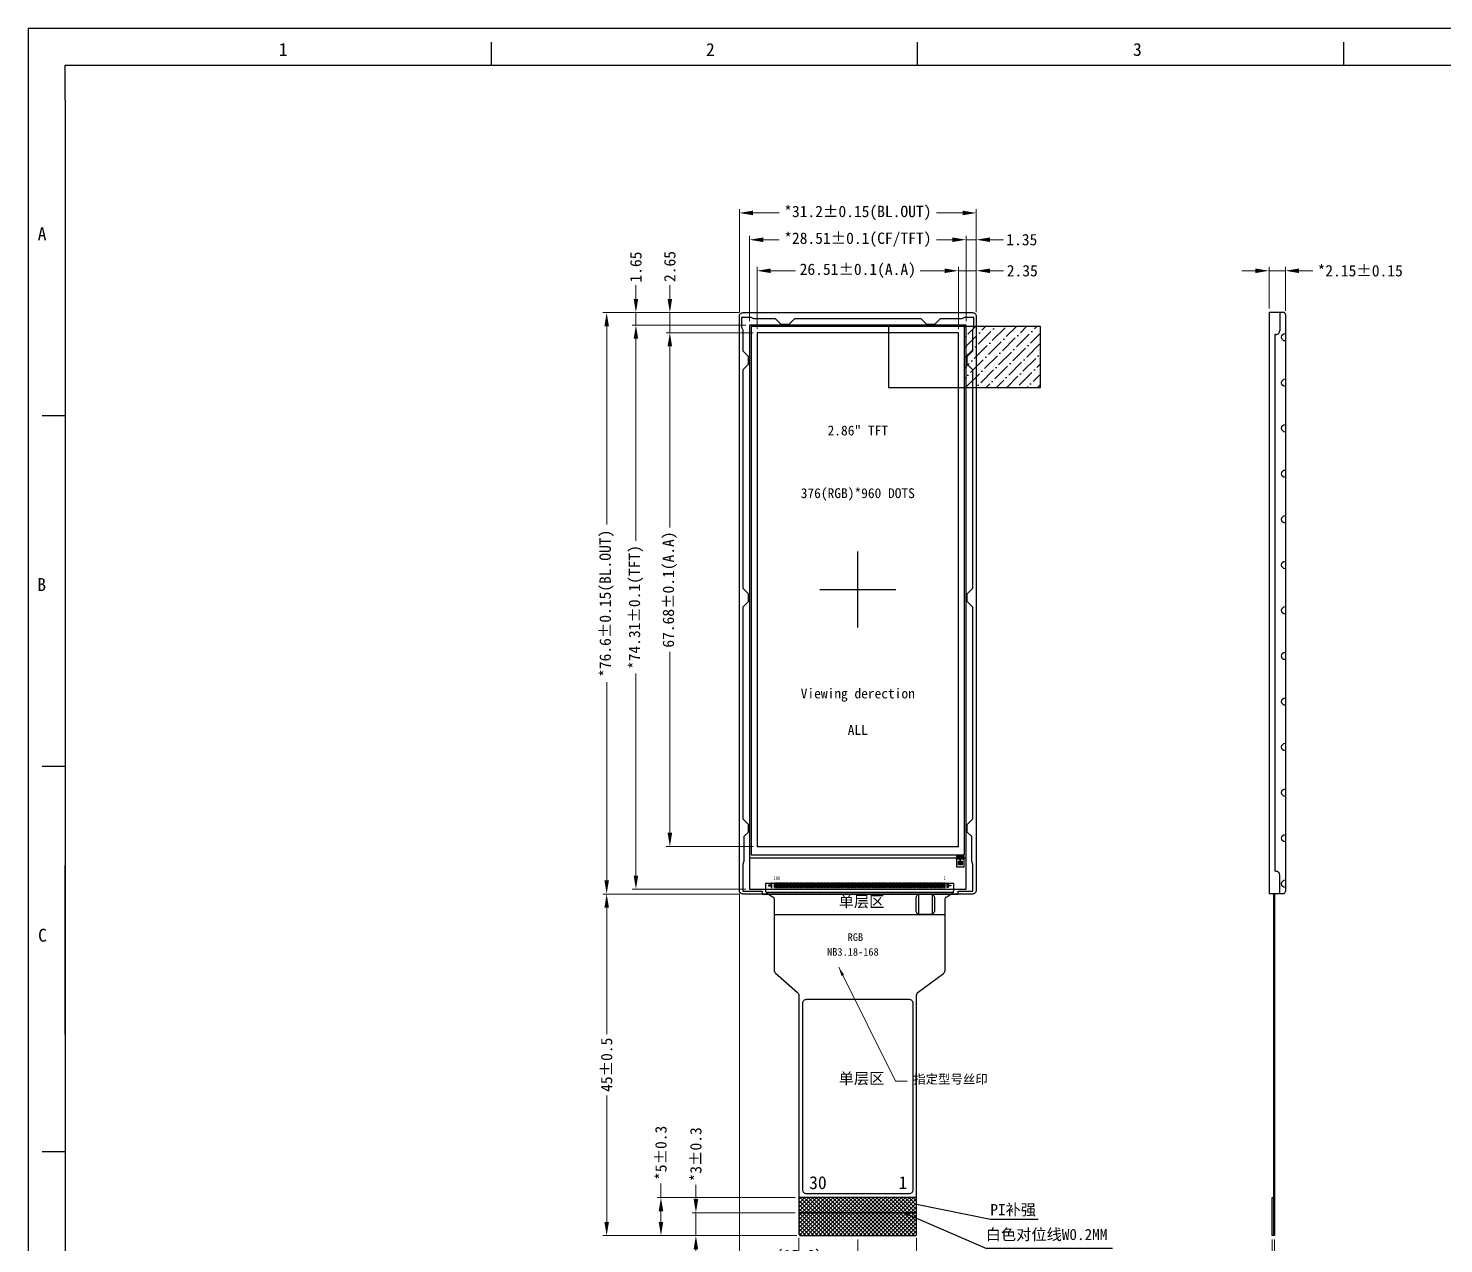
# Model space of a CAD drawing. Header units: inches. Extents: x -257 to 90, y -120 to 121.
# Drawn here: x -256.5 to -70.2, y -39.2 to 120.9 of the extents above; entities that cross this region are included whole.
import ezdxf

# ---------------------------------------------------------------- set-up
doc = ezdxf.new("R2010")
doc.units = ezdxf.units.IN
doc.header["$MEASUREMENT"] = 0
for name, color, linetype in [('2ITO.drawing', 9, 'Continuous'), ('Baseline.drawing', 3, 'Continuous'), ('CF_line.drawing', 5, 'Continuous'), ('DIM', 130, 'Continuous'), ('DIM（标注）', 3, 'Continuous'), ('FPC', 40, 'Continuous'), ('FR', 221, 'Continuous'), ('GATE.drawing', 7, 'Continuous'), ('L122.drawing', 11, 'Continuous'), ('LCD', 190, 'Continuous'), ('LCD-FPC', 30, 'Continuous'), ('TFT_line.drawing', 4, 'Continuous'), ('易撕贴', 3, 'Continuous'), ('标 注', 3, 'Continuous')]:
    doc.layers.add(name, color=color, linetype=linetype)
doc.styles.add('ROMANC', font='romanc.shx')
doc.styles.get("Standard").update_dxf_attribs({"font": ''})
doc.styles.add('W0$254', font='simplex', dxfattribs={"width": 0.75})
doc.styles.add('宋体', font='', dxfattribs={"height": 3})
doc.styles.add('黑体', font='')
doc.styles.get('Standard').set_extended_font_data('SimSun')
doc.styles.get('宋体').set_extended_font_data('SimSun')
doc.styles.get('黑体').set_extended_font_data('楷体_GB2312')
doc.dimstyles.get("Standard").update_dxf_attribs({"dimtxt": 0.18, "dimasz": 0.18, "dimexe": 0.18, "dimexo": 0.0625, "dimgap": 0.09, "dimtad": 0, "dimtih": 1, "dimtoh": 1, "dimdec": 4, "dimzin": 0, "dimdsep": 46, "dimtxsty": 'Standard', "dimcen": 0.09, "dimadec": 0, "dimazin": 0, "dimtfac": 1, "dimtdec": 4, "dimtofl": 0, "dimtmove": 0, "dimatfit": 3, "dimfxl": 1, "dimtolj": 1, "dimtzin": 0, "dimarcsym": 0})
doc.dimstyles.new('STANDARD$0', dxfattribs={"dimtxt": 1.5, "dimasz": 1.8, "dimexe": 0.5, "dimexo": 0.5, "dimgap": 0.4, "dimtad": 0, "dimzin": 9, "dimdsep": 46, "dimtxsty": '黑体', "dimcen": 1.5, "dimclrd": 3, "dimclre": 3, "dimclrt": 7, "dimadec": 0, "dimazin": 0, "dimtfac": 1, "dimtmove": 0, "dimatfit": 3, "dimfxl": 1, "dimtolj": 1, "dimtzin": 0, "dimlwd": 5, "dimlwe": 5, "dimarcsym": 0})
doc.dimstyles.new('YanXiu', dxfattribs={"dimtxt": 1.5, "dimasz": 1.2, "dimexe": 0.66, "dimexo": 0.66, "dimgap": 0.66, "dimtad": 0, "dimdsep": 46, "dimtxsty": 'ROMANC', "dimcen": 0, "dimclrd": 256, "dimclre": 131, "dimclrt": 42, "dimazin": 2, "dimtfac": 1, "dimtofl": 0, "dimtmove": 0, "dimatfit": 3, "dimfxl": 1, "dimlwd": 5, "dimlwe": 5, "dimarcsym": 0})

# ---------------------------------------------------------------- blocks, each defined once
blk = doc.blocks.new('*D16')
at = {"layer": 'Defpoints', "color": 0}
for p in [(-180.38, 83.49), (-162.41, 83.49), (-162.41, 6.89)]:
    blk.add_point(p, dxfattribs=at)
at = {"layer": 'DIM', "color": 3, "lineweight": 5}
for p, q in [((-162.91, 83.49), (-180.88, 83.49)), ((-180.38, 81.69), (-180.38, 55.56)), ((-180.38, 8.69), (-180.38, 34.82)), ((-162.91, 6.89), (-180.88, 6.89))]:
    blk.add_line(p, q, dxfattribs=at)
at = {"layer": 'DIM', "color": 3}
for points in [[(-180.08, 81.69), (-180.68, 81.69), (-180.38, 83.49)], [(-180.68, 8.69), (-180.08, 8.69), (-180.38, 6.89)]]:
    blk.add_solid(points, dxfattribs=at)
at = {"layer": 'DIM', "color": 7, "insert": (-180.38, 45.19), "char_height": 1.5, "attachment_point": 5, "rotation": 90, "style": '黑体'}
blk.add_mtext('\\A1;*76.6%%P0.15(BL.OUT)', dxfattribs=at)
blk = doc.blocks.new('*D17')
at = {"layer": 'Defpoints', "color": 0}
for p in [(-160.57, 80.84), (-172.06, 13.16), (-160.57, 13.16)]:
    blk.add_point(p, dxfattribs=at)
at = {"layer": 'DIM', "color": 3, "lineweight": 5}
for p, q in [((-161.07, 80.84), (-172.56, 80.84)), ((-172.06, 79.04), (-172.06, 55.2)), ((-172.06, 14.96), (-172.06, 38.81)), ((-161.07, 13.16), (-172.56, 13.16))]:
    blk.add_line(p, q, dxfattribs=at)
at = {"layer": 'DIM', "color": 3}
for points in [[(-171.76, 79.04), (-172.36, 79.04), (-172.06, 80.84)], [(-172.36, 14.96), (-171.76, 14.96), (-172.06, 13.16)]]:
    blk.add_solid(points, dxfattribs=at)
at = {"layer": 'DIM', "color": 7, "insert": (-172.06, 47), "char_height": 1.5, "attachment_point": 5, "rotation": 90, "style": '黑体'}
blk.add_mtext('\\A1;67.68%%P0.1(A.A)', dxfattribs=at)
blk = doc.blocks.new('*D18')
at = {"layer": 'Defpoints', "color": 0}
for p in [(-134.06, 89), (-160.57, 80.84), (-134.06, 80.84)]:
    blk.add_point(p, dxfattribs=at)
at = {"layer": 'DIM', "color": 3, "lineweight": 5}
for p, q in [((-160.57, 81.34), (-160.57, 89.5)), ((-134.06, 81.34), (-134.06, 89.5)), ((-158.77, 89), (-155.51, 89)), ((-135.86, 89), (-139.11, 89))]:
    blk.add_line(p, q, dxfattribs=at)
at = {"layer": 'DIM', "color": 3}
for points in [[(-158.77, 89.3), (-158.77, 88.7), (-160.57, 89)], [(-135.86, 88.7), (-135.86, 89.3), (-134.06, 89)]]:
    blk.add_solid(points, dxfattribs=at)
at = {"layer": 'DIM', "color": 7, "insert": (-147.31, 89), "char_height": 1.5, "attachment_point": 5, "style": '黑体'}
blk.add_mtext('\\A1;26.51%%P0.1(A.A)', dxfattribs=at)
blk = doc.blocks.new('*D19')
at = {"layer": 'Defpoints', "color": 0}
for p in [(-172.06, 83.49), (-162.41, 83.49), (-160.57, 80.84)]:
    blk.add_point(p, dxfattribs=at)
at = {"layer": 'DIM', "color": 3, "lineweight": 5}
for p, q in [((-172.06, 85.29), (-172.06, 87.09)), ((-162.91, 83.49), (-172.56, 83.49)), ((-172.06, 80.84), (-172.06, 83.49)), ((-161.07, 80.84), (-172.56, 80.84)), ((-172.06, 79.04), (-172.06, 77.24))]:
    blk.add_line(p, q, dxfattribs=at)
at = {"layer": 'DIM', "color": 3}
for points in [[(-172.36, 85.29), (-171.76, 85.29), (-172.06, 83.49)], [(-171.76, 79.04), (-172.36, 79.04), (-172.06, 80.84)]]:
    blk.add_solid(points, dxfattribs=at)
at = {"layer": 'DIM', "color": 7, "insert": (-172.06, 89.56), "char_height": 1.5, "attachment_point": 5, "rotation": 90, "style": '黑体'}
blk.add_mtext('\\A1;2.65', dxfattribs=at)
blk = doc.blocks.new('*D20')
at = {"layer": 'Defpoints', "color": 0}
for p in [(-131.71, 89), (-131.71, 83.04), (-134.06, 80.84)]:
    blk.add_point(p, dxfattribs=at)
at = {"layer": 'DIM', "color": 3, "lineweight": 5}
for p, q in [((-134.06, 81.34), (-134.06, 89.5)), ((-131.71, 83.54), (-131.71, 89.5)), ((-135.86, 89), (-137.66, 89)), ((-134.06, 89), (-131.71, 89)), ((-129.91, 89), (-128.11, 89))]:
    blk.add_line(p, q, dxfattribs=at)
at = {"layer": 'DIM', "color": 3}
for points in [[(-135.86, 88.7), (-135.86, 89.3), (-134.06, 89)], [(-129.91, 89.3), (-129.91, 88.7), (-131.71, 89)]]:
    blk.add_solid(points, dxfattribs=at)
at = {"layer": 'DIM', "color": 7, "insert": (-125.65, 89), "char_height": 1.5, "attachment_point": 5, "style": '黑体'}
blk.add_mtext('\\A1;2.35', dxfattribs=at)
blk = doc.blocks.new('*D21')
at = {"layer": 'Defpoints', "color": 0}
for p in [(-161.57, 93.09), (-161.57, 81.84), (-133.06, 81.84)]:
    blk.add_point(p, dxfattribs=at)
at = {"layer": 'DIM', "color": 3, "lineweight": 5}
for p, q in [((-161.57, 82.34), (-161.57, 93.59)), ((-133.06, 82.34), (-133.06, 93.59)), ((-159.77, 93.09), (-157.68, 93.09)), ((-134.86, 93.09), (-136.94, 93.09))]:
    blk.add_line(p, q, dxfattribs=at)
at = {"layer": 'DIM', "color": 3}
for points in [[(-159.77, 93.39), (-159.77, 92.79), (-161.57, 93.09)], [(-134.86, 92.79), (-134.86, 93.39), (-133.06, 93.09)]]:
    blk.add_solid(points, dxfattribs=at)
at = {"layer": 'DIM', "color": 7, "insert": (-147.31, 93.09), "char_height": 1.5, "attachment_point": 5, "style": '黑体'}
blk.add_mtext('\\A1;*28.51%%P0.1(CF/TFT)', dxfattribs=at)
blk = doc.blocks.new('*D22')
at = {"layer": 'Defpoints', "color": 0}
for p in [(-161.57, 81.84), (-176.53, 7.53), (-161.57, 7.53)]:
    blk.add_point(p, dxfattribs=at)
at = {"layer": 'DIM', "color": 3, "lineweight": 5}
for p, q in [((-162.07, 81.84), (-177.03, 81.84)), ((-176.53, 80.04), (-176.53, 53.44)), ((-176.53, 9.33), (-176.53, 35.94)), ((-162.07, 7.53), (-177.03, 7.53))]:
    blk.add_line(p, q, dxfattribs=at)
at = {"layer": 'DIM', "color": 3}
for points in [[(-176.23, 80.04), (-176.83, 80.04), (-176.53, 81.84)], [(-176.83, 9.33), (-176.23, 9.33), (-176.53, 7.53)]]:
    blk.add_solid(points, dxfattribs=at)
at = {"layer": 'DIM', "color": 7, "insert": (-176.53, 44.69), "char_height": 1.5, "attachment_point": 5, "rotation": 90, "style": '黑体'}
blk.add_mtext('\\A1;*74.31%%P0.1(TFT)', dxfattribs=at)
blk = doc.blocks.new('*D23')
at = {"layer": 'Defpoints', "color": 0}
for p in [(-131.71, 96.62), (-162.91, 83.04), (-131.71, 83.04)]:
    blk.add_point(p, dxfattribs=at)
at = {"layer": 'DIM', "color": 3, "lineweight": 5}
for p, q in [((-162.91, 83.54), (-162.91, 97.12)), ((-131.71, 83.54), (-131.71, 97.12)), ((-161.11, 96.62), (-157.68, 96.62)), ((-133.51, 96.62), (-136.94, 96.62))]:
    blk.add_line(p, q, dxfattribs=at)
at = {"layer": 'DIM', "color": 3}
for points in [[(-161.11, 96.92), (-161.11, 96.32), (-162.91, 96.62)], [(-133.51, 96.32), (-133.51, 96.92), (-131.71, 96.62)]]:
    blk.add_solid(points, dxfattribs=at)
at = {"layer": 'DIM', "color": 7, "insert": (-147.31, 96.62), "char_height": 1.5, "attachment_point": 5, "style": '黑体'}
blk.add_mtext('\\A1;*31.2%%P0.15(BL.OUT)', dxfattribs=at)
blk = doc.blocks.new('ag_pad')
at = {"layer": '2ITO.drawing'}
blk.add_lwpolyline([(0, 0), (1.002, 0), (1.002, 1.352), (0, 1.352), (0, 0)], close=True, dxfattribs=at)
at = {"layer": 'GATE.drawing'}
for points in [[(0.001, 0.001), (1.001, 0.001), (1.001, 1.351), (0.956, 1.351), (0.956, 1.331), (0.981, 1.331), (0.981, 1.311), (0.956, 1.311), (0.956, 1.291), (0.981, 1.291), (0.981, 1.271), (0.956, 1.271), (0.956, 1.251), (0.981, 1.251), (0.981, 1.231), (0.956, 1.231), (0.956, 1.211), (0.981, 1.211), (0.981, 1.191), (0.931, 1.191), (0.931, 1.211), (0.956, 1.211), (0.956, 1.231), (0.931, 1.231), (0.931, 1.251), (0.956, 1.251), (0.956, 1.271), (0.931, 1.271), (0.931, 1.291), (0.956, 1.291), (0.956, 1.311), (0.931, 1.311), (0.931, 1.331), (0.956, 1.331), (0.956, 1.351), (0.886, 1.351), (0.886, 1.331), (0.911, 1.331), (0.911, 1.311), (0.886, 1.311), (0.886, 1.291), (0.911, 1.291), (0.911, 1.271), (0.886, 1.271), (0.886, 1.251), (0.911, 1.251), (0.911, 1.231), (0.886, 1.231), (0.886, 1.211), (0.911, 1.211), (0.911, 1.191), (0.861, 1.191), (0.861, 1.211), (0.886, 1.211), (0.886, 1.231), (0.861, 1.231), (0.861, 1.251), (0.886, 1.251), (0.886, 1.271), (0.861, 1.271), (0.861, 1.291), (0.886, 1.291), (0.886, 1.311), (0.861, 1.311), (0.861, 1.331), (0.886, 1.331), (0.886, 1.351), (0.816, 1.351), (0.816, 1.331), (0.841, 1.331), (0.841, 1.311), (0.816, 1.311), (0.816, 1.291), (0.841, 1.291), (0.841, 1.271), (0.816, 1.271), (0.816, 1.251), (0.841, 1.251), (0.841, 1.231), (0.816, 1.231), (0.816, 1.211), (0.841, 1.211), (0.841, 1.191), (0.791, 1.191), (0.791, 1.211), (0.816, 1.211), (0.816, 1.231), (0.791, 1.231), (0.791, 1.251), (0.816, 1.251), (0.816, 1.271), (0.791, 1.271), (0.791, 1.291), (0.816, 1.291), (0.816, 1.311), (0.791, 1.311), (0.791, 1.331), (0.816, 1.331), (0.816, 1.351), (0.746, 1.351), (0.746, 1.331), (0.771, 1.331), (0.771, 1.311), (0.746, 1.311), (0.746, 1.291), (0.771, 1.291), (0.771, 1.271), (0.746, 1.271), (0.746, 1.251), (0.771, 1.251), (0.771, 1.231), (0.746, 1.231), (0.746, 1.211), (0.771, 1.211), (0.771, 1.191), (0.721, 1.191), (0.721, 1.211), (0.746, 1.211), (0.746, 1.231), (0.721, 1.231), (0.721, 1.251), (0.746, 1.251), (0.746, 1.271), (0.721, 1.271), (0.721, 1.291), (0.746, 1.291), (0.746, 1.311), (0.721, 1.311), (0.721, 1.331), (0.746, 1.331), (0.746, 1.351), (0.676, 1.351), (0.676, 1.331), (0.701, 1.331), (0.701, 1.311), (0.676, 1.311), (0.676, 1.291), (0.701, 1.291), (0.701, 1.271), (0.676, 1.271), (0.676, 1.251), (0.701, 1.251), (0.701, 1.231), (0.676, 1.231), (0.676, 1.211), (0.701, 1.211), (0.701, 1.191), (0.651, 1.191), (0.651, 1.211), (0.676, 1.211), (0.676, 1.231), (0.651, 1.231), (0.651, 1.251), (0.676, 1.251), (0.676, 1.271), (0.651, 1.271), (0.651, 1.291), (0.676, 1.291), (0.676, 1.311), (0.651, 1.311), (0.651, 1.331), (0.676, 1.331), (0.676, 1.351), (0.606, 1.351), (0.606, 1.331), (0.631, 1.331), (0.631, 1.311), (0.606, 1.311), (0.606, 1.291), (0.631, 1.291), (0.631, 1.271), (0.606, 1.271), (0.606, 1.251), (0.631, 1.251), (0.631, 1.231), (0.606, 1.231), (0.606, 1.211), (0.631, 1.211), (0.631, 1.191), (0.581, 1.191), (0.581, 1.211), (0.606, 1.211), (0.606, 1.231), (0.581, 1.231), (0.581, 1.251), (0.606, 1.251), (0.606, 1.271), (0.581, 1.271), (0.581, 1.291), (0.606, 1.291), (0.606, 1.311), (0.581, 1.311), (0.581, 1.331), (0.606, 1.331), (0.606, 1.351), (0.536, 1.351), (0.536, 1.331), (0.561, 1.331), (0.561, 1.311), (0.536, 1.311), (0.536, 1.291), (0.561, 1.291), (0.561, 1.271), (0.536, 1.271), (0.536, 1.251), (0.561, 1.251), (0.561, 1.231), (0.536, 1.231), (0.536, 1.211), (0.561, 1.211), (0.561, 1.191), (0.511, 1.191), (0.511, 1.211), (0.536, 1.211), (0.536, 1.231), (0.511, 1.231), (0.511, 1.251), (0.536, 1.251), (0.536, 1.271), (0.511, 1.271), (0.511, 1.291), (0.536, 1.291), (0.536, 1.311), (0.511, 1.311), (0.511, 1.331), (0.536, 1.331), (0.536, 1.351), (0.501, 1.351), (0.501, 0.751), (0.751, 0.751), (0.751, 0.251), (0.251, 0.251), (0.251, 0.751), (0.501, 0.751), (0.501, 1.351), (0.466, 1.351), (0.466, 1.331), (0.491, 1.331), (0.491, 1.311), (0.466, 1.311), (0.466, 1.291), (0.491, 1.291), (0.491, 1.271), (0.466, 1.271), (0.466, 1.251), (0.491, 1.251), (0.491, 1.231), (0.466, 1.231), (0.466, 1.211), (0.491, 1.211), (0.491, 1.191), (0.441, 1.191), (0.441, 1.211), (0.466, 1.211), (0.466, 1.231), (0.441, 1.231), (0.441, 1.251), (0.466, 1.251), (0.466, 1.271), (0.441, 1.271), (0.441, 1.291), (0.466, 1.291), (0.466, 1.311), (0.441, 1.311), (0.441, 1.331), (0.466, 1.331), (0.466, 1.351), (0.396, 1.351), (0.396, 1.331), (0.421, 1.331), (0.421, 1.311), (0.396, 1.311), (0.396, 1.291), (0.421, 1.291), (0.421, 1.271), (0.396, 1.271), (0.396, 1.251), (0.421, 1.251), (0.421, 1.231), (0.396, 1.231), (0.396, 1.211), (0.421, 1.211), (0.421, 1.191), (0.371, 1.191), (0.371, 1.211), (0.396, 1.211), (0.396, 1.231), (0.371, 1.231), (0.371, 1.251), (0.396, 1.251), (0.396, 1.271), (0.371, 1.271), (0.371, 1.291), (0.396, 1.291), (0.396, 1.311), (0.371, 1.311), (0.371, 1.331), (0.396, 1.331), (0.396, 1.351), (0.326, 1.351), (0.326, 1.331), (0.351, 1.331), (0.351, 1.311), (0.326, 1.311), (0.326, 1.291), (0.351, 1.291), (0.351, 1.271), (0.326, 1.271), (0.326, 1.251), (0.351, 1.251), (0.351, 1.231), (0.326, 1.231), (0.326, 1.211), (0.351, 1.211), (0.351, 1.191), (0.301, 1.191), (0.301, 1.211), (0.326, 1.211), (0.326, 1.231), (0.301, 1.231), (0.301, 1.251), (0.326, 1.251), (0.326, 1.271), (0.301, 1.271), (0.301, 1.291), (0.326, 1.291), (0.326, 1.311), (0.301, 1.311), (0.301, 1.331), (0.326, 1.331), (0.326, 1.351), (0.256, 1.351), (0.256, 1.331), (0.281, 1.331), (0.281, 1.311), (0.256, 1.311), (0.256, 1.291), (0.281, 1.291), (0.281, 1.271), (0.256, 1.271), (0.256, 1.251), (0.281, 1.251), (0.281, 1.231), (0.256, 1.231), (0.256, 1.211), (0.281, 1.211), (0.281, 1.191), (0.231, 1.191), (0.231, 1.211), (0.256, 1.211), (0.256, 1.231), (0.231, 1.231), (0.231, 1.251), (0.256, 1.251), (0.256, 1.271), (0.231, 1.271), (0.231, 1.291), (0.256, 1.291), (0.256, 1.311), (0.231, 1.311), (0.231, 1.331), (0.256, 1.331), (0.256, 1.351), (0.186, 1.351), (0.186, 1.331), (0.211, 1.331), (0.211, 1.311), (0.186, 1.311), (0.186, 1.291), (0.211, 1.291), (0.211, 1.271), (0.186, 1.271), (0.186, 1.251), (0.211, 1.251), (0.211, 1.231), (0.186, 1.231), (0.186, 1.211), (0.211, 1.211), (0.211, 1.191), (0.161, 1.191), (0.161, 1.211), (0.186, 1.211), (0.186, 1.231), (0.161, 1.231), (0.161, 1.251), (0.186, 1.251), (0.186, 1.271), (0.161, 1.271), (0.161, 1.291), (0.186, 1.291), (0.186, 1.311), (0.161, 1.311), (0.161, 1.331), (0.186, 1.331), (0.186, 1.351), (0.116, 1.351), (0.116, 1.331), (0.141, 1.331), (0.141, 1.311), (0.116, 1.311), (0.116, 1.291), (0.141, 1.291), (0.141, 1.271), (0.116, 1.271), (0.116, 1.251), (0.141, 1.251), (0.141, 1.231), (0.116, 1.231), (0.116, 1.211), (0.141, 1.211), (0.141, 1.191), (0.091, 1.191), (0.091, 1.211), (0.116, 1.211), (0.116, 1.231), (0.091, 1.231), (0.091, 1.251), (0.116, 1.251), (0.116, 1.271), (0.091, 1.271), (0.091, 1.291), (0.116, 1.291), (0.116, 1.311), (0.091, 1.311), (0.091, 1.331), (0.116, 1.331), (0.116, 1.351), (0.046, 1.351), (0.046, 1.331), (0.071, 1.331), (0.071, 1.311), (0.046, 1.311), (0.046, 1.291), (0.071, 1.291), (0.071, 1.271), (0.046, 1.271), (0.046, 1.251), (0.071, 1.251), (0.071, 1.231), (0.046, 1.231), (0.046, 1.211), (0.071, 1.211), (0.071, 1.191), (0.021, 1.191), (0.021, 1.211), (0.046, 1.211), (0.046, 1.231), (0.021, 1.231), (0.021, 1.251), (0.046, 1.251), (0.046, 1.271), (0.021, 1.271), (0.021, 1.291), (0.046, 1.291), (0.046, 1.311), (0.021, 1.311), (0.021, 1.331), (0.046, 1.331), (0.046, 1.351), (0.001, 1.351), (0.001, 0.001)], [(0.376, 0.376), (0.626, 0.376), (0.626, 0.626), (0.376, 0.626), (0.376, 0.376)]]:
    blk.add_lwpolyline(points, close=True, dxfattribs=at)
at = {"layer": 'TFT_line.drawing'}
blk.add_lwpolyline([(0.001, 0.001), (1.001, 0.001), (1.001, 1.001), (0.001, 1.001), (0.001, 0.001)], close=True, dxfattribs=at)
blk = doc.blocks.new('fpc_bump')
at = {"layer": '2ITO.drawing'}
blk.add_lwpolyline([(-0.00025, -0.00025), (0.06025, -0.00025), (0.06025, 0.60025), (-0.00025, 0.60025), (-0.00025, -0.00025)], close=True, dxfattribs=at)
at = {"layer": 'GATE.drawing'}
blk.add_lwpolyline([(-0.0008, -0.0008), (0.0608, -0.0008), (0.0608, 0.6008), (-0.0008, 0.6008), (-0.0008, -0.0008)], close=True, dxfattribs=at)
at = {"layer": 'TFT_line.drawing'}
blk.add_lwpolyline([(0, 0), (0.06, 0), (0.06, 0.6), (0, 0.6), (0, 0)], close=True, dxfattribs=at)
blk = doc.blocks.new('fpc_mark')
at = {"layer": 'GATE.drawing'}
blk.add_lwpolyline([(0.34, 0.2517), (0, 0.2517), (0, 0.15), (0.34, 0.15), (0.34, -0.09045), (0.4417, -0.09045), (0.4417, 0.51125), (0.34, 0.51125), (0.34, 0.2517)], close=True, dxfattribs=at)
at = {"layer": 'TFT_line.drawing'}
blk.add_lwpolyline([(0.34085, 0.25085), (0.00085, 0.25085), (0.00085, 0.15085), (0.34085, 0.15085), (0.34085, -0.0896), (0.44085, -0.0896), (0.44085, 0.5104), (0.34085, 0.5104), (0.34085, 0.25085)], close=True, dxfattribs=at)
blk = doc.blocks.new('lcd')
at = {"color": 4}
for p, q in [((840.97, 2198.6), (840.97, 2208.6)), ((835.97, 2203.6), (845.97, 2203.6))]:
    blk.add_line(p, q, dxfattribs=at)
at = {"layer": 'Baseline.drawing', "color": 4}
blk.add_lwpolyline([(827.71, 2169.76), (854.22, 2169.76), (854.22, 2237.44), (827.71, 2237.44), (827.71, 2169.76)], close=True, dxfattribs=at)
at = {"layer": 'CF_line.drawing', "color": 4}
blk.add_lwpolyline([(826.71, 2168.26), (855.22, 2168.26), (855.22, 2238.44), (826.71, 2238.44), (826.71, 2168.26)], close=True, dxfattribs=at)
at = {"layer": 'CF_line.drawing', "color": 6}
blk.add_lwpolyline([(826.91, 2168.66), (855.02, 2168.66), (855.02, 2238.24), (826.91, 2238.24)], close=True, dxfattribs=at)
at = {"layer": 'TFT_line.drawing', "color": 4}
blk.add_lwpolyline([(826.71, 2164.14), (855.22, 2164.14), (855.22, 2238.44), (826.71, 2238.44), (826.71, 2164.14)], close=True, dxfattribs=at)
at = {"layer": 'TFT_line.drawing'}
for points in [[(830.08, 2164.34), (830.14, 2164.34), (830.14, 2164.94), (830.08, 2164.94), (830.08, 2164.34)], [(851.92, 2164.34), (851.98, 2164.34), (851.98, 2164.94), (851.92, 2164.94), (851.92, 2164.34)]]:
    blk.add_lwpolyline(points, close=True, dxfattribs=at)
for name, p in [('ag_pad', (853.97, 2167.07)), ('fpc_mark', (829.22, 2164.43)), ('fpc_bump', (829.96, 2164.34))]:
    blk.add_blockref(name, p)
at = {"row_count": 1, "row_spacing": 0.6, "column_spacing": 0.12}
for p, column_count in [((830.2, 2164.34), 181), ((852.04, 2164.34), 4)]:
    blk.add_blockref('fpc_bump', p, dxfattribs=dict(at, column_count=column_count))
at = {"xscale": -1}
blk.add_blockref('fpc_mark', (853.2, 2164.43), dxfattribs=at)
at = {"linetype": 'Continuous', "insert": (854.22, 2167.63), "char_height": 0.3, "width": 0.8975, "attachment_point": 1}
blk.add_mtext('\\C6;AG', dxfattribs=at)
at = {"layer": 'L122.drawing', "char_height": 0.5, "width": 0.0857, "attachment_point": 5, "style": 'W0$254'}
for s, insert in [('{\\fSimHei|b0|i0|c134|p0;\\C4;190}', (830.3, 2165.58)), ('{\\fSimHei|b0|i0|c134|p0;\\C4;1}', (852.43, 2165.57))]:
    blk.add_mtext(s, dxfattribs=dict(at, insert=insert))
at = {"layer": 'LCD', "color": 4, "lineweight": 0, "char_height": 1.3, "width": 17.6591, "attachment_point": 5, "style": '黑体'}
for s, insert in [('2.86" TFT', (840.97, 2224.55)), ('376(RGB)*960 DOTS ', (840.97, 2216.13)), ('{\\fSimSun|b0|i0|c0|p49;Viewing derection}', (840.97, 2189.7)), ('{\\fSimSun|b0|i0|c0|p49;ALL}', (840.97, 2185.11))]:
    blk.add_mtext(s, dxfattribs=dict(at, insert=insert))
blk = doc.blocks.new('*D8')
at = {"layer": 'Defpoints', "color": 0}
for p in [(-131.71, 93.09), (-131.71, 83.04), (-133.06, 81.84)]:
    blk.add_point(p, dxfattribs=at)
at = {"layer": 'DIM', "color": 3, "lineweight": 5}
for p, q in [((-133.06, 82.34), (-133.06, 93.59)), ((-131.71, 83.54), (-131.71, 93.59)), ((-134.86, 93.09), (-136.66, 93.09)), ((-133.06, 93.09), (-131.71, 93.09)), ((-129.91, 93.09), (-128.11, 93.09))]:
    blk.add_line(p, q, dxfattribs=at)
at = {"layer": 'DIM', "color": 3}
for points in [[(-134.86, 92.79), (-134.86, 93.39), (-133.06, 93.09)], [(-129.91, 93.39), (-129.91, 92.79), (-131.71, 93.09)]]:
    blk.add_solid(points, dxfattribs=at)
at = {"layer": 'DIM', "color": 7, "insert": (-125.71, 93.09), "char_height": 1.5, "attachment_point": 5, "style": '黑体'}
blk.add_mtext('\\A1;1.35', dxfattribs=at)
blk = doc.blocks.new('*D9')
at = {"layer": 'Defpoints', "color": 0}
for p in [(-176.53, 83.49), (-162.41, 83.49), (-161.57, 81.84)]:
    blk.add_point(p, dxfattribs=at)
at = {"layer": 'DIM', "color": 3, "lineweight": 5}
for p, q in [((-176.53, 85.29), (-176.53, 87.09)), ((-162.91, 83.49), (-177.03, 83.49)), ((-176.53, 81.84), (-176.53, 83.49)), ((-162.07, 81.84), (-177.03, 81.84)), ((-176.53, 80.04), (-176.53, 78.24))]:
    blk.add_line(p, q, dxfattribs=at)
at = {"layer": 'DIM', "color": 3}
for points in [[(-176.83, 85.29), (-176.23, 85.29), (-176.53, 83.49)], [(-176.23, 80.04), (-176.83, 80.04), (-176.53, 81.84)]]:
    blk.add_solid(points, dxfattribs=at)
at = {"layer": 'DIM', "color": 7, "insert": (-176.53, 89.49), "char_height": 1.5, "attachment_point": 5, "rotation": 90, "style": '黑体'}
blk.add_mtext('\\A1;1.65', dxfattribs=at)
blk = doc.blocks.new('*D10')
at = {"layer": 'Defpoints', "color": 0}
for p in [(-91, 89), (-93.15, 83.54), (-91, 83.24)]:
    blk.add_point(p, dxfattribs=at)
at = {"layer": 'DIM', "color": 3, "lineweight": 5}
for p, q in [((-93.15, 84.04), (-93.15, 89.5)), ((-91, 83.74), (-91, 89.5)), ((-94.95, 89), (-96.75, 89)), ((-93.15, 89), (-91, 89)), ((-89.2, 89), (-87.4, 89))]:
    blk.add_line(p, q, dxfattribs=at)
at = {"layer": 'DIM', "color": 3}
for points in [[(-94.95, 88.7), (-94.95, 89.3), (-93.15, 89)], [(-89.2, 89.3), (-89.2, 88.7), (-91, 89)]]:
    blk.add_solid(points, dxfattribs=at)
at = {"layer": 'DIM', "color": 7, "insert": (-81.15, 89), "char_height": 1.5, "attachment_point": 5, "style": '黑体'}
blk.add_mtext('\\A1;*2.15%%P0.15', dxfattribs=at)
blk = doc.blocks.new('*D11')
at = {"layer": 'Defpoints', "color": 0}
for p in [(-92.74, -38.11), (-92.44, -38.11), (-92.74, -43.71)]:
    blk.add_point(p, dxfattribs=at)
at = {"layer": 'DIM（标注）', "color": 3, "lineweight": 5}
for p, q in [((-92.74, -38.61), (-92.74, -44.21)), ((-92.44, -38.61), (-92.44, -44.21)), ((-94.54, -43.71), (-96.42, -43.71)), ((-92.44, -43.71), (-92.74, -43.71)), ((-90.64, -43.71), (-88.84, -43.71))]:
    blk.add_line(p, q, dxfattribs=at)
at = {"layer": 'DIM（标注）', "color": 3}
for points in [[(-94.54, -43.41), (-94.54, -44.01), (-92.74, -43.71)], [(-90.64, -43.41), (-90.64, -44.01), (-92.44, -43.71)]]:
    blk.add_solid(points, dxfattribs=at)
at = {"layer": 'DIM（标注）', "color": 7, "insert": (-105.26, -43.71), "char_height": 1.5, "attachment_point": 5, "style": '黑体'}
blk.add_mtext('\\A1;PI+FPC=0.3%%P0.03', dxfattribs=at)
blk = doc.blocks.new('*D12')
at = {"layer": 'Defpoints', "color": 0}
for p in [(-155.06, -35.11), (-168.63, -38.11), (-154.86, -38.11)]:
    blk.add_point(p, dxfattribs=at)
at = {"layer": 'DIM（标注）', "color": 3, "lineweight": 5}
for p, q in [((-168.63, -33.31), (-168.63, -31.44)), ((-155.56, -35.11), (-169.13, -35.11)), ((-168.63, -38.11), (-168.63, -35.11)), ((-155.36, -38.11), (-169.13, -38.11)), ((-168.63, -39.91), (-168.63, -41.71))]:
    blk.add_line(p, q, dxfattribs=at)
at = {"layer": 'DIM（标注）', "color": 3}
for points in [[(-168.93, -33.31), (-168.33, -33.31), (-168.63, -35.11)], [(-168.93, -39.91), (-168.33, -39.91), (-168.63, -38.11)]]:
    blk.add_solid(points, dxfattribs=at)
at = {"layer": 'DIM（标注）', "color": 7, "insert": (-168.63, -27.41), "char_height": 1.5, "attachment_point": 5, "rotation": 90, "style": '黑体'}
blk.add_mtext('\\A1;*3%%P0.3', dxfattribs=at)
blk = doc.blocks.new('*D13')
at = {"layer": 'Defpoints', "color": 0}
for p in [(-155.06, -33.11), (-173.23, -38.11), (-154.86, -38.11)]:
    blk.add_point(p, dxfattribs=at)
at = {"layer": 'DIM（标注）', "color": 3, "lineweight": 5}
for p, q in [((-173.23, -33.11), (-173.23, -31.24)), ((-155.56, -33.11), (-173.73, -33.11)), ((-173.23, -36.31), (-173.23, -34.91)), ((-155.36, -38.11), (-173.73, -38.11))]:
    blk.add_line(p, q, dxfattribs=at)
at = {"layer": 'DIM（标注）', "color": 3}
for points in [[(-173.53, -34.91), (-172.93, -34.91), (-173.23, -33.11)], [(-173.53, -36.31), (-172.93, -36.31), (-173.23, -38.11)]]:
    blk.add_solid(points, dxfattribs=at)
at = {"layer": 'DIM（标注）', "color": 7, "insert": (-173.23, -27.21), "char_height": 1.5, "attachment_point": 5, "rotation": 90, "style": '黑体'}
blk.add_mtext('\\A1;*5%%P0.3', dxfattribs=at)
blk = doc.blocks.new('*D14')
at = {"layer": 'Defpoints', "color": 0}
for p in [(-162.41, 6.89), (-180.38, -38.11), (-154.86, -38.11)]:
    blk.add_point(p, dxfattribs=at)
at = {"layer": 'DIM', "color": 3, "lineweight": 5}
for p, q in [((-162.91, 6.89), (-180.88, 6.89)), ((-180.38, 5.09), (-180.38, -11.58)), ((-180.38, -36.31), (-180.38, -19.64)), ((-155.36, -38.11), (-180.88, -38.11))]:
    blk.add_line(p, q, dxfattribs=at)
at = {"layer": 'DIM', "color": 3}
for points in [[(-180.68, 5.09), (-180.08, 5.09), (-180.38, 6.89)], [(-180.68, -36.31), (-180.08, -36.31), (-180.38, -38.11)]]:
    blk.add_solid(points, dxfattribs=at)
at = {"layer": 'DIM', "color": 7, "insert": (-180.38, -15.61), "char_height": 1.5, "attachment_point": 5, "rotation": 90, "style": '黑体'}
blk.add_mtext('\\A1;45%%P0.5', dxfattribs=at)
blk = doc.blocks.new('*D15')
at = {"layer": 'Defpoints', "color": 0}
for p in [(-162.91, 7.44), (-147.31, -38.11), (-162.91, -40.92)]:
    blk.add_point(p, dxfattribs=at)
at = {"layer": 'DIM', "color": 3, "lineweight": 5}
for p, q in [((-162.91, 6.94), (-162.91, -41.42)), ((-147.31, -38.61), (-147.31, -41.42)), ((-161.11, -40.92), (-158.2, -40.92)), ((-149.11, -40.92), (-151.93, -40.92))]:
    blk.add_line(p, q, dxfattribs=at)
at = {"layer": 'DIM', "color": 3}
for points in [[(-161.11, -40.62), (-161.11, -41.22), (-162.91, -40.92)], [(-149.11, -40.62), (-149.11, -41.22), (-147.31, -40.92)]]:
    blk.add_solid(points, dxfattribs=at)
at = {"layer": 'DIM', "color": 7, "insert": (-155.06, -40.92), "char_height": 1.5, "attachment_point": 5, "style": '黑体'}
blk.add_mtext('\\A1;(15.6)', dxfattribs=at)
blk = doc.blocks.new('zw$5C4')
at = {"lineweight": -3}
for p, q in [((-4.45, 0.9), (-5.71, 0.9)), ((-5.71, 0.9), (-5.71, -0.36)), ((-4.1, 0.75), (-4.45, 0.9)), ((-1.25, 0.75), (-4.1, 0.75)), ((-0.5, 0), (-1.25, 0.75)), ((0.5, 0), (-0.5, 0)), ((1.25, 0.75), (0.5, 0)), ((17.92, 0.75), (1.25, 0.75)), ((18.67, 0), (17.92, 0.75)), ((20.42, 0.75), (19.67, 0)), ((23.28, 0.75), (20.42, 0.75)), ((23.63, 0.9), (23.28, 0.75)), ((24.89, 0.9), (23.63, 0.9)), ((24.89, -0.36), (24.89, 0.9)), ((-5.71, -0.36), (-5.56, -0.71)), ((-5.56, -0.71), (-5.56, -3.5)), ((19.67, 0), (18.67, 0)), ((24.74, -0.71), (24.89, -0.36)), ((24.74, -3.5), (24.74, -0.71)), ((-4.82, -4.24), (-5.56, -3.5)), ((23.99, -4.24), (24.74, -3.5)), ((-5.56, -5.99), (-4.82, -5.24)), ((-4.82, -5.24), (-4.82, -4.24)), ((23.99, -5.24), (23.99, -4.24)), ((24.74, -5.99), (23.99, -5.24)), ((-5.56, -5.99), (-5.56, -34.77)), ((24.74, -34.77), (24.74, -5.99)), ((-4.82, -35.51), (-5.56, -34.77)), ((23.99, -35.51), (24.74, -34.77)), ((-5.56, -37.26), (-4.82, -36.51)), ((-5.56, -37.26), (-5.56, -65.13)), ((-4.82, -36.51), (-4.82, -35.51)), ((23.99, -36.51), (23.99, -35.51)), ((24.74, -37.26), (23.99, -36.51)), ((24.74, -65.13), (24.74, -37.26)), ((-4.82, -65.88), (-5.56, -65.13)), ((23.99, -65.88), (24.74, -65.13)), ((-5.41, -67.47), (-4.82, -66.88)), ((-4.82, -66.88), (-4.82, -65.88)), ((23.99, -66.88), (23.99, -65.88)), ((24.59, -67.47), (23.99, -66.88)), ((-5.41, -67.47), (-5.41, -70.73)), ((24.59, -70.73), (24.59, -67.47)), ((-5.41, -70.73), (-5.56, -71.13)), ((24.74, -71.13), (24.59, -70.73)), ((-5.56, -71.13), (-5.56, -74.66)), ((24.74, -74.66), (24.74, -71.13)), ((-5.56, -74.66), (-3.01, -74.66)), ((-3.01, -74.66), (-3.01, -75.05)), ((-3.01, -75.05), (22.8, -75.05)), ((22.8, -75.05), (22.8, -74.66)), ((22.8, -74.66), (24.74, -74.66))]:
    blk.add_line(p, q, dxfattribs=at)
blk.add_lwpolyline([(-6.01, -74.55), (-6.01, 1.05, -0.414214), (-5.51, 1.55), (24.69, 1.55, -0.414214), (25.19, 1.05), (25.19, -74.55, -0.414214), (24.69, -75.05), (-5.51, -75.05, -0.414214)], format="xyb", close=True, dxfattribs=at)
blk = doc.blocks.new('*D29')
at = {"color": 3, "lineweight": 5}
for p, q in [((-162.91, 6.89), (-162.91, -44.21)), ((-155.06, -38.41), (-155.06, -44.21)), ((-162.91, -43.71), (-164.71, -43.71)), ((-156.86, -43.71), (-161.11, -43.71))]:
    blk.add_line(p, q, dxfattribs=at)
at = {"color": 3}
for points in [[(-161.11, -43.41), (-161.11, -44.01), (-162.91, -43.71)], [(-156.86, -43.41), (-156.86, -44.01), (-155.06, -43.71)]]:
    blk.add_solid(points, dxfattribs=at)
at = {"layer": 'Defpoints', "color": 0}
for p in [(-162.91, 7.39), (-155.06, -37.91), (-162.91, -43.71)]:
    blk.add_point(p, dxfattribs=at)
at = {"color": 7, "insert": (-169.78, -43.71), "char_height": 1.5, "attachment_point": 5, "style": '黑体'}
blk.add_mtext('\\A1;7.85%%P0.5', dxfattribs=at)
blk = doc.blocks.new('*D30')
at = {"color": 3, "lineweight": 5}
for p, q in [((-155.06, -38.41), (-155.06, -44.21)), ((-139.56, -38.41), (-139.56, -44.21)), ((-156.86, -43.71), (-158.66, -43.71)), ((-155.06, -43.71), (-152.86, -43.71)), ((-139.56, -43.71), (-141.76, -43.71)), ((-137.76, -43.71), (-135.96, -43.71))]:
    blk.add_line(p, q, dxfattribs=at)
at = {"color": 3}
for points in [[(-156.86, -43.41), (-156.86, -44.01), (-155.06, -43.71)], [(-137.76, -43.41), (-137.76, -44.01), (-139.56, -43.71)]]:
    blk.add_solid(points, dxfattribs=at)
at = {"layer": 'Defpoints', "color": 0}
for p in [(-155.06, -37.91), (-139.56, -37.91), (-139.56, -43.71)]:
    blk.add_point(p, dxfattribs=at)
at = {"color": 7, "insert": (-147.31, -43.71), "char_height": 1.5, "attachment_point": 5, "style": '黑体'}
blk.add_mtext('\\A1;15.5%%P0.07', dxfattribs=at)

msp = doc.modelspace()

# ---------------------------------------------------------------- hatches: boundary and pattern name
at = {"layer": 'FPC'}
h = msp.add_hatch(dxfattribs=at)
h.set_pattern_fill('ANSI37', color=1, scale=3, style=0)
h.set_pattern_definition([(45, (0, -5.05), (-0.265165, 0.265165), []), (135, (0, -5.05), (-0.265165, -0.265165), [])])
h.paths.add_polyline_path([(-139.763, -38.109, 0.4142136), (-139.563, -37.909), (-139.563, -33.109), (-155.063, -33.109), (-155.063, -37.909, 0.4142136), (-154.863, -38.109)])
at = {"layer": '易撕贴', "linetype": 'Continuous'}
h = msp.add_hatch(dxfattribs=at)
h.set_pattern_fill('ANSI36', color=1, scale=0.3, style=0)
h.set_pattern_definition([(45, (-1600.406, -2006.5803), (0.5051394, 1.85217782), [2.38125, -0.47625, 0, -0.47625])])
h.paths.add_polyline_path([(-123.259, 81.644), (-133.259, 81.644), (-133.259, 73.644), (-123.259, 73.644)])

# ---------------------------------------------------------------- linework, layer by layer
at = {"color": 7, "linetype": 'Continuous'}
for q in [(-256.544, -119.72), (89.869, 120.946)]:
    msp.add_line((-256.544, 120.946), q, dxfattribs=at)
at = {"linetype": 'Continuous'}
for p, q in [((-195.563, 116.084), (-195.563, 119.123)), ((-139.444, 116.084), (-139.444, 119.123)), ((-83.325, 116.084), (-83.325, 119.123)), ((-251.682, 111.486), (-251.682, 116.084)), ((-251.682, 116.084), (85.007, 116.084)), ((-251.682, 111.486), (-251.682, -119.456)), ((-251.682, 69.896), (-254.721, 69.896)), ((-251.682, 23.707), (-254.721, 23.707)), ((-251.682, -27.079), (-254.721, -27.079))]:
    msp.add_line(p, q, dxfattribs=at)
at = {"color": 0, "linetype": 'ByBlock'}
for p, q in [((-93.148, 83.541), (-93.148, 6.941)), ((-93.148, 6.941), (-91.748, 6.941))]:
    msp.add_line(p, q, dxfattribs=at)
at = {"color": 6}
for p, q in [((-91.748, 83.541), (-91.748, 81.096)), ((-91.748, 83.541), (-91.298, 83.541)), ((-90.998, 83.241), (-90.998, 10.074)), ((-92.246, 80.596), (-92.373, 80.596)), ((-92.373, 80.596), (-92.373, 9.886)), ((-92.246, 9.886), (-92.373, 9.886)), ((-91.748, 6.941), (-91.748, 9.386)), ((-90.998, 10.074), (-90.998, 7.241)), ((-91.748, 6.941), (-91.298, 6.941))]:
    msp.add_line(p, q, dxfattribs=at)
at = {"color": 5}
for p, q in [((-134.678, 7.084), (-159.373, 7.084)), ((-158.32, 4.191), (-135.818, 4.191))]:
    msp.add_line(p, q, dxfattribs=at)
at = {"color": 2}
msp.add_line((-92.548, -33.109), (-92.448, -33.109), dxfattribs=at)
at = {"color": 0, "linetype": 'ByBlock'}
for points in [[(-90.998, 79.75, -1), (-90.998, 80.75)], [(-90.998, 73.75, -1), (-90.998, 74.75)], [(-90.998, 67.75, -1), (-90.998, 68.75)], [(-90.998, 61.75, -1), (-90.998, 62.75)], [(-90.998, 55.75, -1), (-90.998, 56.75)], [(-90.998, 49.75, -1), (-90.998, 50.75)], [(-90.998, 43.75, -1), (-90.998, 44.75)], [(-90.998, 37.75, -1), (-90.998, 38.75)], [(-90.998, 31.75, -1), (-90.998, 32.75)], [(-90.998, 25.75, -1), (-90.998, 26.75)], [(-90.998, 19.75, -1), (-90.998, 20.75)], [(-90.998, 13.75, -1), (-90.998, 14.75)], [(-90.998, 7.75, -1), (-90.998, 8.75)]]:
    msp.add_lwpolyline(points, format="xyb", dxfattribs=at)
at = {"color": 30}
msp.add_lwpolyline([(-139.119, 6.891), (-137.719, 6.891, -0.4142136), (-137.219, 6.391), (-137.219, 4.691, -0.4142136), (-137.719, 4.191), (-139.119, 4.191, -0.4142136), (-139.619, 4.691), (-139.619, 6.391, -0.4142136)], format="xyb", close=True, dxfattribs=at)
at = {"color": 6}
for centre, radius, start, end in [((-91.298, 83.241), 0.3, 0, 90), ((-92.248, 81.096), 0.5, 269.99762, 0), ((-92.248, 9.386), 0.5, 0, 90.00238), ((-91.298, 7.241), 0.3, 270, 0)]:
    msp.add_arc(centre, radius, start, end, dxfattribs=at)
at = {"layer": 'DIM（标注）', "color": 5, "linetype": 'ByBlock'}
msp.add_lwpolyline([(-154.063, -6.977), (-140.563, -6.977, -0.4142136), (-140.063, -7.477), (-140.063, -32.109, -0.4142136), (-140.563, -32.609), (-154.063, -32.609, -0.4142136), (-154.563, -32.109), (-154.563, -7.477, -0.4142136)], format="xyb", close=True, dxfattribs=at)
at = {"layer": 'FPC', "lineweight": 25}
for p, q in [((-139.319, 6.891), (-139.319, 4.191)), ((-137.519, 6.891), (-137.519, 4.191))]:
    msp.add_line(p, q, dxfattribs=at)
at = {"layer": 'FPC', "color": 30}
for p, q in [((-92.548, 6.941), (-92.548, -38.109)), ((-92.448, 6.941), (-92.448, -38.109)), ((-92.448, -38.109), (-92.548, -38.109))]:
    msp.add_line(p, q, dxfattribs=at)
msp.add_lwpolyline([(-158.151, -3.515), (-155.231, -6.103, -0.2146201), (-155.063, -6.477), (-155.063, -37.909, 0.4142136), (-154.863, -38.109), (-139.763, -38.109, 0.4142136), (-139.563, -37.909), (-139.563, -6.427, -0.2397143), (-139.358, -6.023), (-136.024, -3.594, 0.2397143), (-135.818, -3.19), (-135.818, 6.11, -0.2619064), (-135.578, 6.537), (-134.919, 6.938, 0.2619064), (-134.678, 7.366), (-134.678, 8.284), (-159.46, 8.284), (-159.46, 7.366, 0.2619064), (-159.22, 6.938), (-158.56, 6.537, -0.2619064), (-158.32, 6.11), (-158.32, -3.141, 0.2146201)], format="xyb", close=True, dxfattribs=at)
at = {"layer": 'FPC', "color": 0, "const_width": 0.2}
msp.add_lwpolyline([(-155.063, -35.109), (-139.563, -35.109)], dxfattribs=at)
at = {"layer": 'FR', "color": 0, "linetype": 'Continuous'}
msp.add_line((-93.148, 83.541), (-91.748, 83.541), dxfattribs=at)
at = {"layer": 'LCD-FPC', "color": 0}
msp.add_line((-139.563, -33.109), (-155.063, -33.109), dxfattribs=at)
msp.add_lwpolyline([(-92.548, -38.109), (-92.738, -38.109), (-92.738, -33.109), (-92.548, -33.109)], close=True, dxfattribs=at)
at = {"layer": '易撕贴', "color": 1, "linetype": 'Continuous'}
msp.add_lwpolyline([(-143.259, 73.641), (-123.259, 73.641), (-123.259, 81.641), (-143.259, 81.641)], close=True, dxfattribs=at)
at = {"layer": '标 注', "color": 0}
msp.add_line((-251.682, -11.625), (-251.682, 10.665), dxfattribs=at)

# ---------------------------------------------------------------- block references
msp.add_blockref('zw$5C4', (-156.899, 81.941))
at = {"layer": 'FPC', "color": 30}
msp.add_blockref('lcd', (-988.28, -2156.602), dxfattribs=at)

# ---------------------------------------------------------------- texts
at = {"color": 4, "linetype": 'Continuous', "style": '宋体'}
for s, height, p in [('1', 1.702, (-223.57, 117.3)), ('2', 1.702, (-167.306, 117.3)), ('3', 1.702, (-111.074, 117.305)), ('A', 1.702, (-255.31, 93.014)), ('B', 1.702, (-255.368, 46.811)), ('C', 1.702, (-255.255, 0.615)), ('30', 1.7017, (-153.723, -31.983)), ('1', 1.702, (-141.945, -31.983))]:
    msp.add_text(s, height=height, dxfattribs=at).set_placement(p)
at = {"color": 2, "char_height": 1, "attachment_point": 1}
for s, insert in [('           RGB', (-156.133, 1.707)), ('      NB3.18-168', (-155.438, -0.237))]:
    msp.add_mtext_dynamic_manual_height_columns(s, width=21.85483, gutter_width=1, heights=[0], dxfattribs=dict(at, insert=insert))
at = {"layer": 'DIM（标注）', "color": 3, "linetype": 'ByBlock', "char_height": 1.47, "attachment_point": 1, "style": '宋体'}
for s, insert, width in [('{\\C5;单层区}', (-149.825, 6.639), 13.12159), ('PI补强', (-129.849, -33.958), 13.12159), ('白色对位线W0.2MM', (-130.47, -37.227), 22.95173)]:
    msp.add_mtext(s, dxfattribs=dict(at, insert=insert, width=width))
at = {"layer": 'DIM（标注）', "color": 5, "linetype": 'ByBlock', "insert": (-149.825, -16.664), "char_height": 1.47, "width": 13.12159, "attachment_point": 1, "style": '宋体'}
msp.add_mtext('单层区', dxfattribs=at)
at = {"layer": 'DIM（标注）', "color": 42, "insert": (-140.014, -16.894), "char_height": 1.2, "attachment_point": 1, "style": 'ROMANC'}
msp.add_mtext('{\\fSimSun|b0|i0|c134|p2;指定型号丝印}', dxfattribs=at)

# ---------------------------------------------------------------- dimensions: what is measured, and where the dimension line sits
at = {"color": 2}
for base, p2, text, picture, middle in [((-162.913, -43.705), (-162.913, 7.391), '<>%%P0.5', '*D29', (-169.78, -43.705)), ((-139.563, -43.705), (-139.563, -37.909), '<>%%P0.07', '*D30', (-147.313, -43.705))]:
    dim = msp.add_linear_dim(base=base, p1=(-155.063, -37.909), p2=p2, text=text, dimstyle='STANDARD$0', override={"dimtxsty": '黑体'}, dxfattribs=at)
    dim.commit()
    dim.dimension.update_dxf_attribs({"geometry": picture, "text_midpoint": middle})
at = {"layer": 'DIM', "color": 3}
for base, p1, p2, text, picture, middle in [((-131.713, 96.617), (-162.913, 83.041), (-131.713, 83.041), '*<>%%P0.15(BL.OUT)', '*D23', (-147.313, 96.617)), ((-90.998, 88.999), (-93.148, 83.541), (-90.998, 83.241), '*<>%%P0.15', '*D10', (-81.145, 88.999))]:
    dim = msp.add_linear_dim(base=base, p1=p1, p2=p2, text=text, dimstyle='STANDARD$0', override={"dimtxsty": '黑体'}, dxfattribs=at)
    dim.commit()
    dim.dimension.update_dxf_attribs({"geometry": picture, "text_midpoint": middle})
for base, p1, p2, text, picture, middle in [((-161.567, 93.092), (-133.059, 81.841), (-161.567, 81.841), '*<>%%P0.1(CF/TFT)', '*D21', (-147.313, 93.092)), ((-134.059, 88.999), (-160.567, 80.841), (-134.059, 80.841), '<>%%P0.1(A.A)', '*D18', (-147.313, 88.999))]:
    dim = msp.add_linear_dim(base=base, p1=p1, p2=p2, text=text, dimstyle='STANDARD$0', dxfattribs=at)
    dim.commit()
    dim.dimension.update_dxf_attribs({"geometry": picture, "text_midpoint": middle})
for base, p1, picture, middle in [((-131.713, 93.092), (-133.059, 81.841), '*D8', (-125.712, 93.092)), ((-131.713, 88.999), (-134.059, 80.841), '*D20', (-125.648, 88.999))]:
    dim = msp.add_linear_dim(base=base, p1=p1, p2=(-131.713, 83.041), dimstyle='STANDARD$0', dxfattribs=at)
    dim.commit()
    dim.dimension.update_dxf_attribs({"geometry": picture, "text_midpoint": middle})
for base, p1, picture, middle in [((-176.535, 83.491), (-161.567, 81.841), '*D9', (-176.535, 89.493)), ((-172.063, 83.491), (-160.567, 80.841), '*D19', (-172.063, 89.556))]:
    dim = msp.add_linear_dim(base=base, p1=p1, p2=(-162.413, 83.491), angle=90, dimstyle='STANDARD$0', dxfattribs=at)
    dim.commit()
    dim.dimension.update_dxf_attribs({"geometry": picture, "text_midpoint": middle})
for base, p2, text, picture, middle in [((-180.384, 83.491), (-162.413, 83.491), '*<>%%P0.15(BL.OUT)', '*D16', (-180.384, 45.191)), ((-180.384, -38.109), (-154.863, -38.109), '<>%%P0.5', '*D14', (-180.384, -15.609))]:
    dim = msp.add_linear_dim(base=base, p1=(-162.413, 6.891), p2=p2, angle=90, text=text, dimstyle='STANDARD$0', override={"dimtxsty": '黑体'}, dxfattribs=at)
    dim.commit()
    dim.dimension.update_dxf_attribs({"geometry": picture, "text_midpoint": middle})
for base, p1, p2, text, picture, middle in [((-176.535, 7.534), (-161.567, 81.841), (-161.567, 7.534), '*<>%%P0.1(TFT)', '*D22', (-176.535, 44.688)), ((-172.063, 13.161), (-160.567, 80.841), (-160.567, 13.161), '<>%%P0.1(A.A)', '*D17', (-172.063, 47.001))]:
    dim = msp.add_linear_dim(base=base, p1=p1, p2=p2, angle=90, text=text, dimstyle='STANDARD$0', dxfattribs=at)
    dim.commit()
    dim.dimension.update_dxf_attribs({"geometry": picture, "text_midpoint": middle})
dim = msp.add_linear_dim(base=(-162.913, -40.918), p1=(-147.313, -38.109), p2=(-162.913, 7.441), text='(<>)', dimstyle='STANDARD$0', dxfattribs=at)
dim.commit()
dim.dimension.update_dxf_attribs({"geometry": '*D15', "text_midpoint": (-155.063, -40.918), "dimtype": 160})
at = {"layer": 'DIM（标注）', "color": 3}
for base, p1, picture, middle in [((-173.228, -38.109), (-155.063, -33.109), '*D13', (-173.228, -27.209)), ((-168.632, -38.109), (-155.063, -35.109), '*D12', (-168.632, -27.409))]:
    dim = msp.add_linear_dim(base=base, p1=p1, p2=(-154.863, -38.109), angle=90, text='*<>%%P0.3', dimstyle='STANDARD$0', dxfattribs=at)
    dim.commit()
    dim.dimension.update_dxf_attribs({"geometry": picture, "text_midpoint": middle, "dimtype": 160})
dim = msp.add_linear_dim(base=(-92.738, -43.705), p1=(-92.438, -38.109), p2=(-92.738, -38.109), angle=180, text='PI+FPC=<>%%P0.03', dimstyle='STANDARD$0', override={"dimtxsty": '黑体'}, dxfattribs=at)
dim.commit()
dim.dimension.update_dxf_attribs({"geometry": '*D11', "text_midpoint": (-105.258, -43.705), "dimtype": 160})

# ---------------------------------------------------------------- leaders
at = {"layer": 'DIM（标注）'}
msp.add_leader([(-149.825, -2.745), (-142.336, -17.749), (-140.801, -17.749)], dimstyle='YanXiu', override={"dimgap": 0.66, "dimtad": 0}, dxfattribs=at)
at = {"layer": 'DIM（标注）', "color": 3, "linetype": 'ByBlock'}
for points in [[(-141.193, -35.109), (-130.47, -39.745), (-113.768, -39.745)], [(-139.563, -33.947), (-129.849, -35.958), (-123.548, -35.958)]]:
    msp.add_leader(points, dimstyle='Standard', override={"dimgap": 0.5, "dimtad": 0}, dxfattribs=at)

doc.saveas('drawing.dxf')
